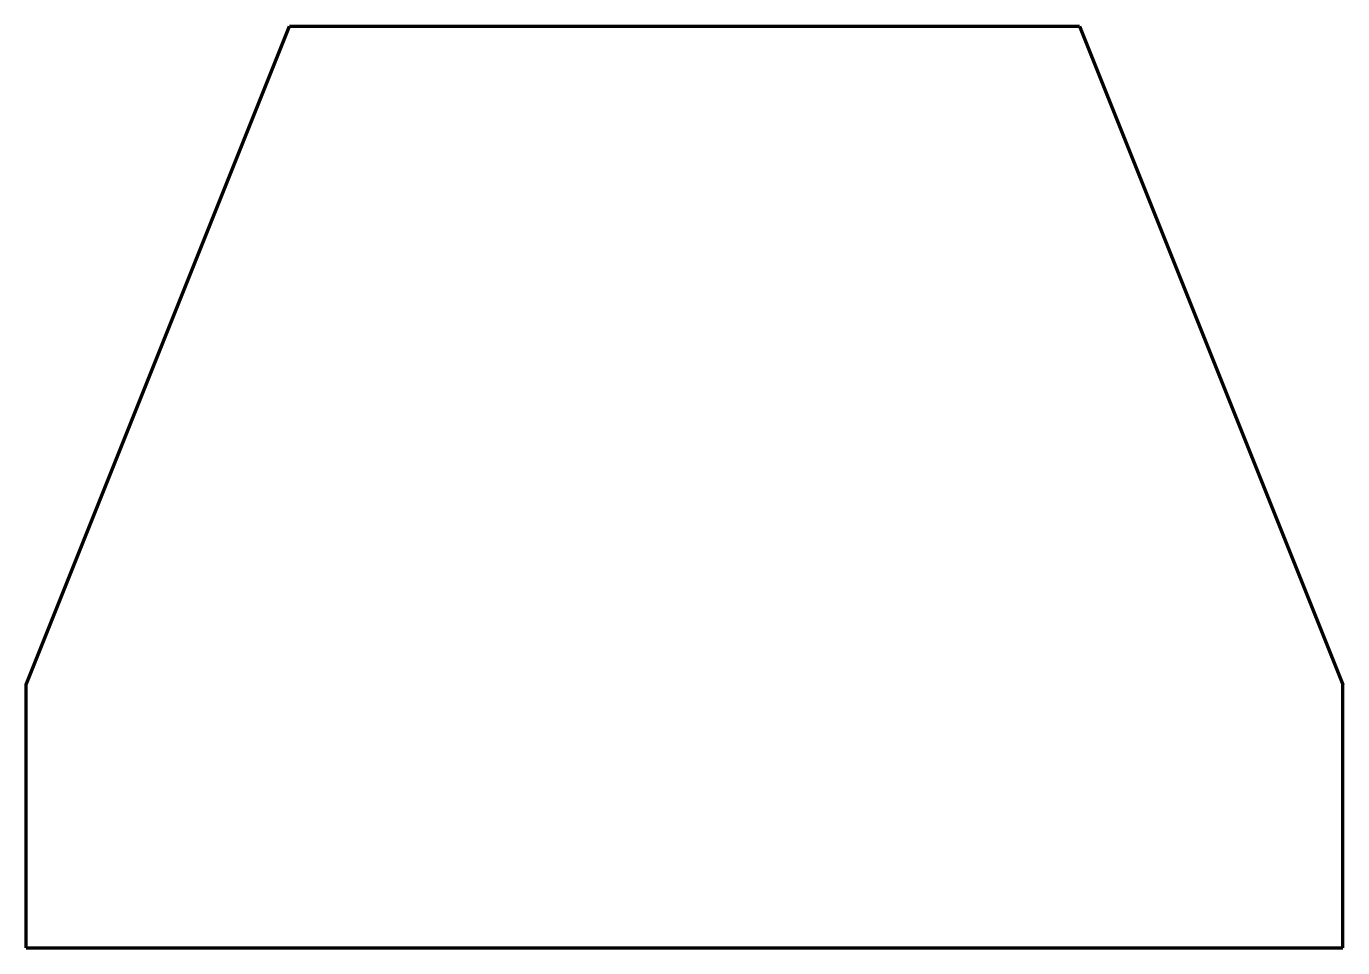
# Model space of a CAD drawing. Header units: inches. Extents: x 0 to 5, y 0 to 3.5.
import ezdxf

# ---------------------------------------------------------------- set-up
doc = ezdxf.new("R2010")
doc.units = ezdxf.units.IN
doc.header["$MEASUREMENT"] = 0
doc.layers.add('Dimension', color=250, linetype='Continuous')

msp = doc.modelspace()

# ---------------------------------------------------------------- linework, layer by layer
at = {"layer": 'Dimension', "lineweight": 158}
for p, q in [((0, 1), (1, 3.5)), ((1, 3.5), (4, 3.5)), ((4, 3.5), (5, 1)), ((0, 0), (0, 1)), ((5, 0), (5, 1)), ((0, 0), (5, 0))]:
    msp.add_line(p, q, dxfattribs=at)

doc.saveas('drawing.dxf')
